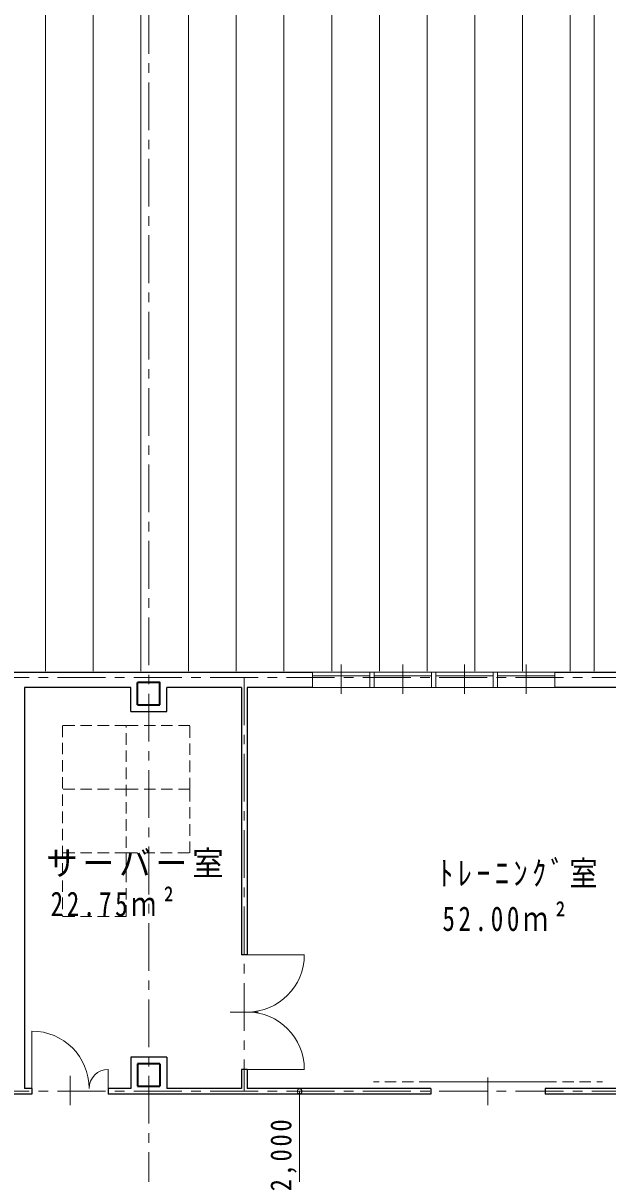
# Model space of a CAD drawing. Units: millimetres at full size; details may follow other scales. Extents: x -57346 to 60518, y -42813 to 41849.
# Drawn here: x 29496 to 38676, y -1742 to 16331 of the extents above; entities that cross this region are included whole.
import ezdxf

# ---------------------------------------------------------------- set-up
doc = ezdxf.new("R2010")
doc.units = ezdxf.units.MM
doc.header["$LTSCALE"] = 150
doc.header["$PDMODE"] = 32
doc.header["$PDSIZE"] = 75
doc.linetypes.add('CHAIN1', pattern=[8, 5, -1, 1, -1])
doc.linetypes.add('DASHED1', pattern=[1.8, 1.2, -0.6])
for name, color, linetype, lineweight in [('1-1_極細線', 4, 'Continuous', 9), ('1-2_細線', 7, 'Continuous', 18), ('1-3_中線', 3, 'Continuous', 25), ('1-4_太線', 2, 'Continuous', 35), ('1-8_ﾊｯﾁﾝｸﾞ', 4, 'Continuous', 9), ('1-A_中芯線', 4, 'CHAIN1', 9), ('1-B_文字', 4, 'Continuous', 9), ('1-D_文字', 4, 'Continuous', 9), ('1-E_寸法', 4, 'Continuous', 9)]:
    doc.layers.add(name, color=color, linetype=linetype, lineweight=lineweight)
doc.styles.add('ＭＳ ゴシック', font='')
doc.styles.get('ＭＳ ゴシック').set_extended_font_data('MS Gothic')

msp = doc.modelspace()

# ---------------------------------------------------------------- linework, layer by layer
at = {"layer": '1-1_極細線'}
for p, q in [((33920.5, 1701.2), (33018.4, 1701.2)), ((32754.6, 801.2), (33192.1, 801.2)), ((29635.9, 503.3), (29635.9, -398.8)), ((30835.9, -98.8), (30835.9, -398.8)), ((33920.5, -98.8), (33018.4, -98.8)), ((30235.9, -200), (30235.9, -662.6)), ((36804.6, -662.6), (36804.6, -225))]:
    msp.add_line(p, q, dxfattribs=at)
for centre, radius, start, end in [((33018.4, 1701.2), 900, 270, 0), ((33018.4, -98.8), 900, 0, 90), ((29635.9, -398.8), 900, 0, 90), ((30835.9, -398.8), 300, 90, 180)]:
    msp.add_arc(centre, radius, start, end, dxfattribs=at)
at = {"layer": '1-2_細線'}
msp.add_line((38473.4, 16556.2), (38473.4, 6156.2), dxfattribs=at)
at = {"layer": '1-3_中線'}
for p, q in [((20690.9, 6137.2), (34046.4, 6137.2)), ((37856.4, 6137.2), (39282.1, 6137.2)), ((31190.9, 5898.7), (29518.4, 5898.7)), ((29518.4, 5898.7), (29518.4, -398.8)), ((31190.9, 5518.7), (31190.9, 5898.7)), ((31755.9, 5518.7), (31755.9, 5898.7)), ((32928.4, 5898.7), (31755.9, 5898.7)), ((32928.4, 5898.7), (32928.4, 1701.2)), ((33018.4, 5898.7), (33018.4, 1701.2)), ((34046.4, 5898.7), (33018.4, 5898.7)), ((39282.1, 5898.7), (37856.4, 5898.7)), ((31190.9, 5518.7), (31755.9, 5518.7)), ((33018.4, 1701.2), (32928.4, 1701.2)), ((31755.9, 93.7), (31190.9, 93.7)), ((31190.9, 93.7), (31190.9, -398.8)), ((31755.9, 93.7), (31755.9, -398.8)), ((33018.4, -98.8), (32928.4, -98.8)), ((32928.4, -98.8), (32928.4, -398.8)), ((33018.4, -98.8), (33018.4, -398.8)), ((29635.9, -488.8), (29310.9, -488.8)), ((29635.9, -398.8), (29518.4, -398.8)), ((29635.9, -398.8), (29635.9, -488.8)), ((30835.9, -398.8), (30835.9, -488.8)), ((31190.9, -398.8), (30835.9, -398.8)), ((35904.6, -488.8), (30835.9, -488.8)), ((32928.4, -398.8), (31755.9, -398.8)), ((35904.6, -398.8), (33018.4, -398.8)), ((35904.6, -398.8), (35904.6, -488.8)), ((37704.6, -398.8), (37704.6, -488.8))]:
    msp.add_line(p, q, dxfattribs=at)
at = {"layer": '1-3_中線', "color": 4, "linetype": 'DASHED1', "lineweight": 9}
for p, q in [((35904.6, -293.8), (35004.6, -293.8)), ((37704.6, -293.8), (38604.6, -293.8))]:
    msp.add_line(p, q, dxfattribs=at)
at = {"layer": '1-3_中線', "color": 4, "lineweight": 9}
for q in [(35904.6, -293.8), (37704.6, -293.8)]:
    msp.add_line((36804.6, -293.8), q, dxfattribs=at)
at = {"layer": '1-3_中線'}
for points in [[(40690.9, 93.7), (40690.9, -398.8), (37704.6, -398.8)], [(41255.9, 93.7), (41255.9, -488.8), (37704.6, -488.8)]]:
    msp.add_lwpolyline(points, dxfattribs=at)
at = {"layer": '1-4_太線'}
for p, q in [((31298.4, 5626.2), (31298.4, 5976.2)), ((31298.4, 5626.2), (31648.4, 5626.2)), ((31648.4, -13.8), (31298.4, -13.8)), ((31298.4, -13.8), (31298.4, -363.8)), ((31648.4, -13.8), (31648.4, -363.8)), ((31298.4, -363.8), (31648.4, -363.8))]:
    msp.add_line(p, q, dxfattribs=at)
msp.add_lwpolyline([(31648.4, 5626.2), (31648.4, 5976.2), (31298.4, 5976.2)], dxfattribs=at)
at = {"layer": '1-8_ﾊｯﾁﾝｸﾞ', "linetype": 'DASHED1'}
for p, q in [((31118.4, 5298.7), (30118.4, 5298.7)), ((30118.4, 5298.7), (30118.4, 2298.7)), ((31118.4, 2298.7), (31118.4, 5298.7)), ((32118.4, 5298.7), (31118.4, 5298.7)), ((32118.4, 4298.7), (32118.4, 5298.7)), ((31118.4, 4298.7), (30118.4, 4298.7)), ((32118.4, 4298.7), (31118.4, 4298.7)), ((31118.4, 3298.7), (30118.4, 3298.7)), ((31118.4, 2298.7), (30118.4, 2298.7))]:
    msp.add_line(p, q, dxfattribs=at)
msp.add_lwpolyline([(31118.4, 3298.7), (32118.4, 3298.7), (32118.4, 4298.7)], dxfattribs=at)
at = {"layer": '1-A_中芯線'}
for p, q in [((31473.4, 24998.3), (31473.4, -24360.1)), ((7240.6, 6056.2), (56123.9, 6056.2)), ((32973.4, 6056.2), (32973.4, -443.8)), ((7240.6, -443.8), (56123.9, -443.8))]:
    msp.add_line(p, q, dxfattribs=at)
at = {"layer": '1-B_文字'}
for p, q in [((29848.4, 23056.2), (29848.4, 6156.2)), ((30598.4, 23056.2), (30598.4, 6156.2)), ((31348.4, 23056.2), (31348.4, 6156.2)), ((32098.4, 23056.2), (32098.4, 6156.2)), ((32848.4, 23056.2), (32848.4, 6156.2)), ((33598.4, 23056.2), (33598.4, 6156.2)), ((34348.4, 23056.2), (34348.4, 6156.2)), ((35098.4, 23056.2), (35098.4, 6156.2)), ((35848.4, 23056.2), (35848.4, 6156.2)), ((36598.4, 23056.2), (36598.4, 6156.2)), ((37348.4, 23056.2), (37348.4, 6156.2)), ((38098.4, 23056.2), (38098.4, 6156.2))]:
    msp.add_line(p, q, dxfattribs=at)
at = {"layer": '1-D_文字'}
for p, q in [((34496.4, 5798.7), (34496.4, 6256.2)), ((35466.4, 5798.7), (35466.4, 6256.2)), ((36436.4, 5798.7), (36436.4, 6256.2)), ((37406.4, 5798.7), (37406.4, 6256.2)), ((34046.4, 6137.2), (37856.4, 6137.2)), ((34046.4, 5898.7), (34046.4, 6137.2)), ((34046.4, 6081.2), (34946.4, 6081.2)), ((34946.4, 6137.2), (34946.4, 5898.7)), ((35016.4, 6137.2), (35016.4, 5898.7)), ((35016.4, 6081.2), (35916.4, 6081.2)), ((35916.4, 6137.2), (35916.4, 5898.7)), ((35986.4, 6137.2), (35986.4, 5898.7)), ((35986.4, 6081.2), (36886.4, 6081.2)), ((36886.4, 6137.2), (36886.4, 5898.7)), ((36956.4, 6137.2), (36956.4, 5898.7)), ((36956.4, 6081.2), (37856.4, 6081.2)), ((37856.4, 5898.7), (37856.4, 6137.2)), ((34046.4, 5898.7), (37856.4, 5898.7))]:
    msp.add_line(p, q, dxfattribs=at)
at = {"layer": '1-E_寸法'}
msp.add_line((33844.4, -2443.8), (33844.4, -443.8), dxfattribs=at)
at = {"layer": '1-E_寸法', "color": 2}
msp.add_point((33844.4, -443.8), dxfattribs=at)

# ---------------------------------------------------------------- texts
at = {"layer": '1-D_文字', "color": 7, "char_height": 384.9, "attachment_point": 7, "style": 'ＭＳ ゴシック'}
for s, insert in [('\\T1.15;\\W0.95;サーバー室', (29858.7, 2919.4)), ('\\T1.31;\\W0.85;ﾄﾚｰﾆﾝｸﾞ室', (36036.5, 2761.9)), ('\\T1.29;\\W0.75;22.75ｍ²', (29930.6, 2301.3)), ('\\T1.29;\\W0.75;52.00ｍ²', (36089, 2068.5))]:
    msp.add_mtext(s, dxfattribs=dict(at, insert=insert))
at = {"layer": '1-E_寸法', "color": 7, "insert": (33799.4, -2013.8), "char_height": 329.9, "attachment_point": 7, "rotation": 90, "style": 'ＭＳ ゴシック'}
msp.add_mtext('\\T1.23;\\W0.85;2,000', dxfattribs=at)

doc.saveas('drawing.dxf')
